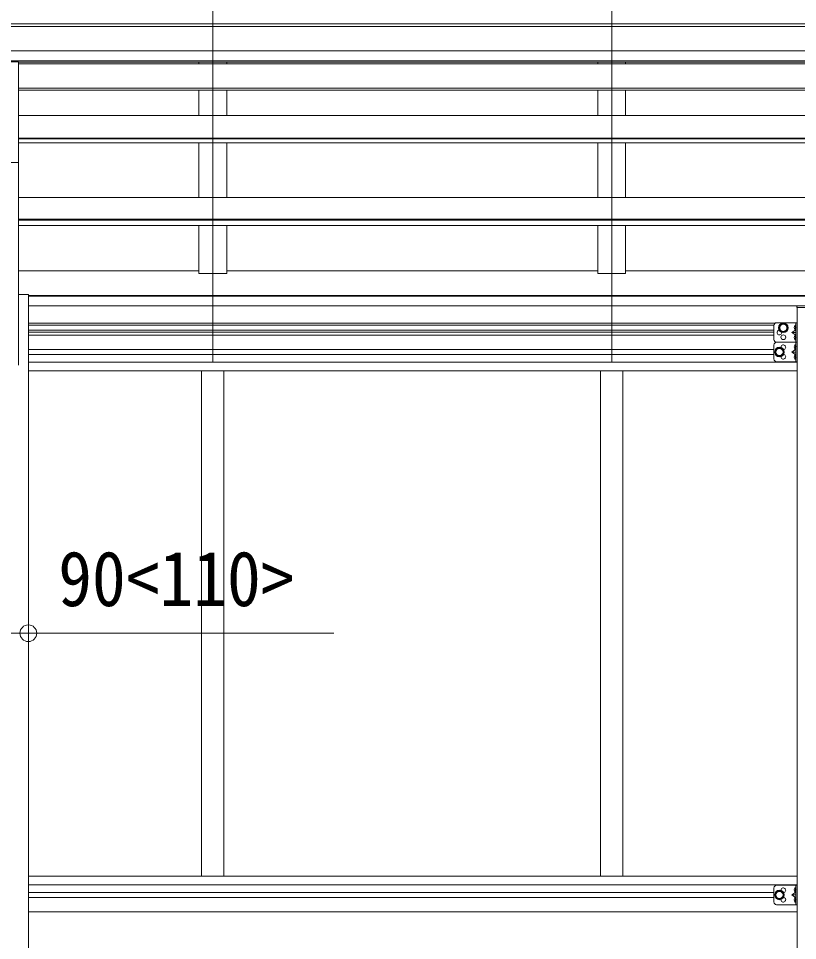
# Model space of a CAD drawing. Units: millimetres at full size; details may follow other scales. Extents: x -8385 to 8479, y -5853 to 5787.
# Drawn here: x -1648 to -249, y 470 to 2125 of the extents above; entities that cross this region are included whole.
import ezdxf
from ezdxf.enums import TextEntityAlignment as Align

# ---------------------------------------------------------------- set-up
doc = ezdxf.new("R2010")
doc.units = ezdxf.units.MM
doc.header["$LTSCALE"] = 30
doc.header["$PDMODE"] = 32
doc.header["$PDSIZE"] = 30
for name, color, linetype, lineweight in [('0-1_本体', 4, 'Continuous', 9), ('0-2_部品', 7, 'Continuous', 9), ('0-8_PARTS2', 2, 'Continuous', 9), ('0-A_寸法', 4, 'Continuous', 9), ('1-1_GLASS', 4, 'Continuous', 9), ('1-2_GLASS_SEAL', 7, 'Continuous', 9)]:
    doc.layers.add(name, color=color, linetype=linetype, lineweight=lineweight)
doc.styles.add('ＭＳ ゴシック', font='')
doc.styles.get('ＭＳ ゴシック').set_extended_font_data('MS Gothic')

msp = doc.modelspace()

# ---------------------------------------------------------------- linework, layer by layer
at = {"layer": '0-1_本体'}
for p, q in [((-2724.45, 2116.06), (2264.55, 2116.06)), ((-2724.45, 2110.71), (2264.55, 2110.71)), ((-2724.45, 2067.18), (2274.55, 2067.18)), ((-2724.45, 2049.51), (2274.55, 2049.51)), ((-1647.45, 2047.14), (1197.55, 2047.14)), ((-1647.45, 2043.99), (1197.55, 2043.99)), ((-1323.95, 2043.99), (-1323.95, 2047.14)), ((-1273.95, 2043.99), (-1273.95, 2047.14)), ((-607.95, 2043.99), (-607.95, 2047.14)), ((-557.95, 2043.99), (-557.95, 2047.14)), ((-1647.45, 2000.51), (1197.55, 2000.51)), ((-1647.45, 1996.43), (1197.55, 1996.43)), ((-1323.95, 1951.28), (-1323.95, 1996.43)), ((-1273.95, 1951.28), (-1273.95, 1996.43)), ((-607.95, 1951.28), (-607.95, 1996.43)), ((-557.95, 1951.28), (-557.95, 1996.43)), ((-1647.45, 1951.28), (1197.55, 1951.28)), ((-1647.45, 1503.08), (-1647.45, 1915.72)), ((-1647.45, 1910.54), (1197.55, 1910.54)), ((-1647.45, 1909.05), (1197.55, 1909.05)), ((-1647.45, 1902.26), (1197.55, 1902.26)), ((-1323.95, 1803.97), (-1323.95, 1902.26)), ((-1273.95, 1803.97), (-1273.95, 1902.26)), ((-607.95, 1803.97), (-607.95, 1902.26)), ((-557.95, 1803.97), (-557.95, 1902.26)), ((-1647.55, 1803.97), (1197.55, 1803.97)), ((-1647.61, 1764.76), (1197.55, 1764.76)), ((-1647.53, 1763.28), (1197.55, 1763.28)), ((-1647.54, 1753.62), (1197.55, 1753.62)), ((-1323.95, 1753.62), (-1323.95, 1667.55)), ((-1273.95, 1753.62), (-1273.95, 1667.55)), ((-607.95, 1753.62), (-607.95, 1667.55)), ((-557.95, 1753.62), (-557.95, 1667.55)), ((-1647.68, 1672.35), (-1323.95, 1672.35)), ((-1323.95, 1667.55), (-1273.95, 1667.55)), ((-607.95, 1672.35), (-1273.95, 1672.35)), ((-607.95, 1667.55), (-557.95, 1667.55)), ((108.05, 1672.35), (-557.95, 1672.35)), ((-1647.45, 1629.46), (-1629.75, 1629.46)), ((-1629.75, 1629.46), (-1629.75, -1246.92)), ((-1629.75, 1628.04), (1179.73, 1628.04)), ((-1629.75, 1626.66), (1179.85, 1626.66)), ((-1629.75, 1609.48), (1179.85, 1609.48))]:
    msp.add_line(p, q, dxfattribs=at)
at = {"layer": '0-2_部品'}
for p, q in [((-1702.45, 2047.79), (-1647.45, 2047.79)), ((-1647.45, 1866.86), (-1647.45, 2047.79)), ((-1702.45, 1866.86), (-1647.45, 1866.86))]:
    msp.add_line(p, q, dxfattribs=at)
at = {"layer": '0-8_PARTS2'}
for p, q in [((-1298.95, 1509.28), (-1298.95, 2171.81)), ((-582.95, 1509.28), (-582.95, 2171.81))]:
    msp.add_line(p, q, dxfattribs=at)
at = {"layer": '0-A_寸法', "color": 6}
msp.add_lwpolyline([(-1719.95, 1021.44), (-1629.95, 1021.44), (-1081.41, 1021.44)], dxfattribs=at)
msp.add_point((-1629.95, 1021.44), dxfattribs=at)
at = {"layer": '1-1_GLASS'}
for p, q in [((-249.95, 1606.43), (-249.95, -946.92)), ((-1629.75, 1577.97), (-289.95, 1577.97)), ((-1629.75, 1574.47), (-291.95, 1574.47)), ((-1629.75, 1565.47), (-291.95, 1565.47)), ((-1629.75, 1561.97), (-291.95, 1561.97)), ((-291.95, 1556.97), (-1629.75, 1556.97)), ((-1629.75, 1530.97), (-291.95, 1530.97)), ((-1629.75, 1521.97), (-291.95, 1521.97)), ((-1629.75, 1508.47), (-249.95, 1508.47)), ((-1629.75, 1492.47), (-249.95, 1492.47)), ((-1318.95, 1492.97), (-1318.95, 585.47)), ((-1278.95, 1492.97), (-1278.95, 585.47)), ((-602.95, 1492.47), (-602.95, 585.47)), ((-562.95, 1492.47), (-562.95, 585.47)), ((-1629.95, 585.47), (-249.95, 585.47)), ((-1629.95, 569.47), (-249.95, 569.47)), ((-1629.95, 555.97), (-291.95, 555.97)), ((-1629.95, 546.97), (-291.95, 546.97)), ((-1629.95, 520.97), (-249.95, 520.97))]:
    msp.add_line(p, q, dxfattribs=at)
at = {"layer": '1-2_GLASS_SEAL'}
for p, q in [((-250.45, 1607.93), (-250.45, 1606.43)), ((-199.45, 1606.43), (-250.45, 1606.43)), ((-291.95, 1573.97), (-291.95, 1548.97)), ((-286.95, 1578.97), (-249.95, 1578.97)), ((-252.95, 1574.47), (-253.75, 1574.33)), ((-252.45, 1578.97), (-252.45, 1543.97)), ((-249.95, 1578.97), (-249.95, 1543.97)), ((-252.45, 1561.47), (-259.45, 1561.47)), ((-252.95, 1566.47), (-253.75, 1566.61)), ((-252.95, 1566.47), (-252.45, 1566.56)), ((-286.95, 1543.97), (-249.95, 1543.97)), ((-252.95, 1556.47), (-253.75, 1556.33)), ((-252.95, 1548.47), (-253.75, 1548.61)), ((-252.95, 1548.47), (-252.45, 1548.56)), ((-252.45, 1543.97), (-252.45, 1508.97)), ((-291.95, 1538.97), (-291.95, 1513.97)), ((-252.45, 1526.47), (-259.45, 1526.47)), ((-252.95, 1539.47), (-253.75, 1539.33)), ((-252.95, 1531.47), (-253.75, 1531.61)), ((-252.95, 1531.47), (-252.45, 1531.56)), ((-286.95, 1508.97), (-249.95, 1508.97)), ((-252.95, 1521.47), (-253.75, 1521.33)), ((-252.95, 1513.47), (-253.75, 1513.61)), ((-252.95, 1513.47), (-252.45, 1513.56)), ((-291.95, 563.97), (-291.95, 538.97)), ((-286.95, 568.97), (-249.95, 568.97)), ((-252.95, 564.47), (-253.75, 564.33)), ((-252.45, 568.97), (-252.45, 533.97)), ((-249.95, 568.97), (-249.95, 533.97)), ((-252.45, 551.47), (-259.45, 551.47)), ((-252.95, 556.47), (-253.75, 556.61)), ((-252.95, 546.47), (-253.75, 546.33)), ((-252.95, 556.47), (-252.45, 556.56)), ((-286.95, 533.97), (-249.95, 533.97)), ((-252.95, 538.47), (-253.75, 538.61)), ((-252.95, 538.47), (-252.45, 538.56))]:
    msp.add_line(p, q, dxfattribs=at)
for points in [[(-274.95, 1562.46), (-268.45, 1566.21), (-268.45, 1573.72), (-274.95, 1577.47), (-281.45, 1573.72), (-281.45, 1566.21)], [(-281.95, 1518.96), (-275.45, 1522.71), (-275.45, 1530.22), (-281.95, 1533.97), (-288.45, 1530.22), (-288.45, 1522.71)], [(-281.95, 543.96), (-275.45, 547.71), (-275.45, 555.22), (-281.95, 558.97), (-288.45, 555.22), (-288.45, 547.71)]]:
    msp.add_lwpolyline(points, close=True, dxfattribs=at)
for points in [[(-252.95, 1566.47), (-252.95, 1574.47), (-252.45, 1574.38), (-252.45, 1566.56)], [(-252.45, 1566.47), (-259.45, 1561.47), (-252.45, 1556.47)], [(-252.06, 1570.47), (-252.69, 1571.65), (-254.93, 1572.77)], [(-252.06, 1570.47), (-252.69, 1569.28), (-254.93, 1568.17)], [(-286.95, 1543.97), (-249.95, 1543.97), (-249.95, 1508.97)], [(-252.06, 1552.47), (-252.69, 1553.65), (-254.93, 1554.77)], [(-252.06, 1552.47), (-252.69, 1551.28), (-254.93, 1550.17)], [(-252.95, 1548.47), (-252.95, 1556.47), (-252.45, 1556.38), (-252.45, 1548.56)], [(-252.45, 1531.47), (-259.45, 1526.47), (-252.45, 1521.47)], [(-252.06, 1535.47), (-252.69, 1536.65), (-254.93, 1537.77)], [(-252.06, 1535.47), (-252.69, 1534.28), (-254.93, 1533.17)], [(-252.95, 1531.47), (-252.95, 1539.47), (-252.45, 1539.38), (-252.45, 1531.56)], [(-252.06, 1517.47), (-252.69, 1518.65), (-254.93, 1519.77)], [(-252.06, 1517.47), (-252.69, 1516.28), (-254.93, 1515.17)], [(-252.95, 1513.47), (-252.95, 1521.47), (-252.45, 1521.38), (-252.45, 1513.56)], [(-252.95, 556.47), (-252.95, 564.47), (-252.45, 564.38), (-252.45, 556.56)], [(-252.45, 556.47), (-259.45, 551.47), (-252.45, 546.47)], [(-252.06, 560.47), (-252.69, 561.65), (-254.93, 562.77)], [(-252.06, 560.47), (-252.69, 559.28), (-254.93, 558.17)], [(-252.95, 538.47), (-252.95, 546.47), (-252.45, 546.38), (-252.45, 538.56)], [(-252.06, 542.47), (-252.69, 543.65), (-254.93, 544.77)], [(-252.06, 542.47), (-252.69, 541.28), (-254.93, 540.17)]]:
    msp.add_lwpolyline(points, dxfattribs=at)
for centre, radius in [((-274.95, 1569.97), 8.5), ((-274.95, 1569.97), 7.5), ((-274.95, 1569.97), 6.5), ((-274.95, 1552.97), 4.25), ((-281.95, 1526.47), 8.5), ((-281.95, 1526.47), 7.5), ((-281.95, 1526.47), 6.5), ((-281.95, 551.47), 8.5), ((-281.95, 551.47), 7.5), ((-281.95, 551.47), 6.5)]:
    msp.add_circle(centre, radius, dxfattribs=at)
for centre, radius, start, end in [((-248.95, 1607.93), 1.5, 90, 180), ((-286.95, 1573.97), 5, 90, 180), ((-248.85, 1570.47), 6.5, 147.94412, 212.05588), ((-253.59, 1573.44), 0.9, 100, 147.94412), ((-281.95, 1561.47), 4.25, 94.76077, 6.29431), ((-253.59, 1567.49), 0.9, 212.05588, 260), ((-286.95, 1548.97), 5, 180, 270), ((-286.95, 1538.97), 5, 90, 180), ((-248.85, 1552.47), 6.5, 147.94412, 212.05588), ((-253.59, 1555.44), 0.9, 100, 147.94412), ((-253.59, 1549.49), 0.9, 212.05588, 260), ((-274.95, 1534.97), 4.25, 274.76077, 186.29431), ((-248.85, 1535.47), 6.5, 147.94412, 212.05588), ((-253.59, 1538.44), 0.9, 100, 147.94412), ((-253.59, 1532.49), 0.9, 212.05588, 260), ((-286.95, 1513.97), 5, 180, 270), ((-274.95, 1517.97), 4.25, 173.70569, 85.23923), ((-248.85, 1517.47), 6.5, 147.94412, 212.05588), ((-253.59, 1520.44), 0.9, 100, 147.94412), ((-253.59, 1514.49), 0.9, 212.05588, 260), ((-286.95, 563.97), 5, 90, 180), ((-274.95, 559.97), 4.25, 274.76077, 186.29431), ((-248.85, 560.47), 6.5, 147.94412, 212.05588), ((-253.59, 563.44), 0.9, 100, 147.94412), ((-274.95, 542.97), 4.25, 173.70569, 85.23923), ((-253.59, 557.49), 0.9, 212.05588, 260), ((-286.95, 538.97), 5, 180, 270), ((-248.85, 542.47), 6.5, 147.94412, 212.05588), ((-253.59, 545.44), 0.9, 100, 147.94412), ((-253.59, 539.49), 0.9, 212.05588, 260)]:
    msp.add_arc(centre, radius, start, end, dxfattribs=at)

# ---------------------------------------------------------------- texts
at = {"layer": '0-A_寸法', "color": 7, "style": 'ＭＳ ゴシック', "width": 0.9}
msp.add_text('90<110>', height=98.97, dxfattribs=at).set_placement((-1576.32, 1040.44), align=Align.BOTTOM_LEFT)

doc.saveas('drawing.dxf')
